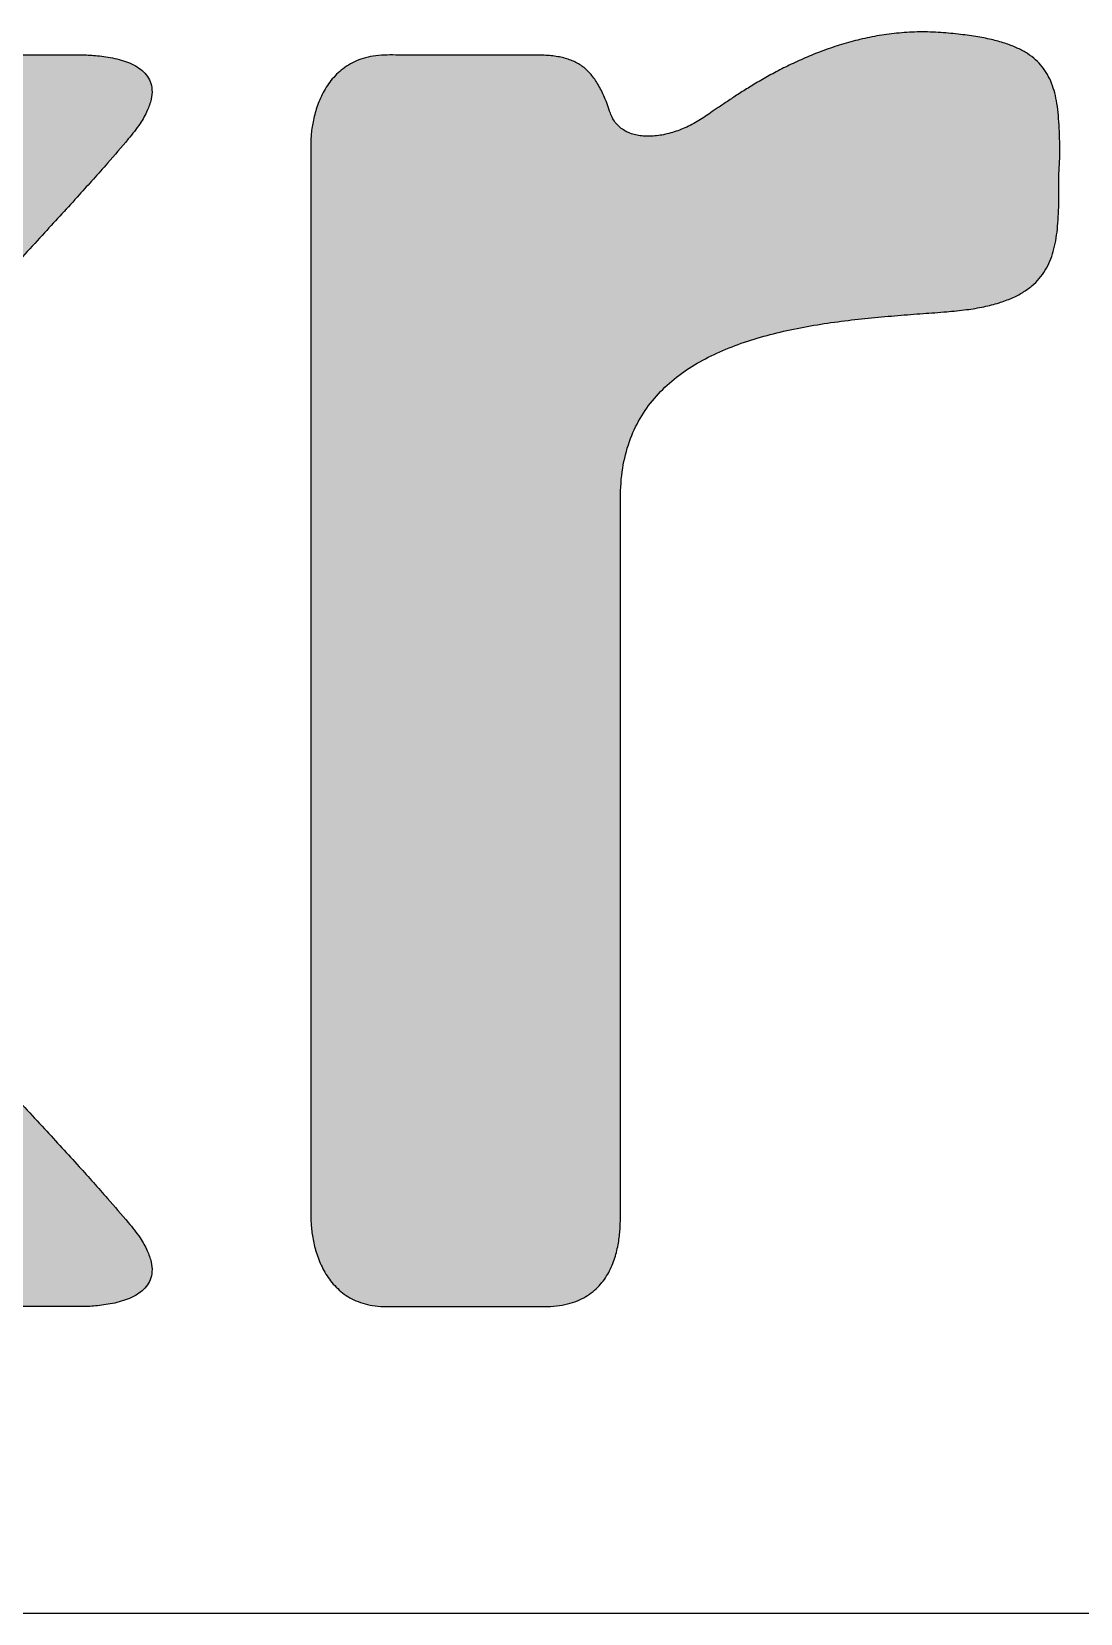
# Model space of a CAD drawing. Header units: millimetres. Extents: x -4122 to 5523, y -2094 to 2406.
# Drawn here: x 4777.7 to 4847.3, y -1508.3 to -1403.3 of the extents above; entities that cross this region are included whole.
import ezdxf

# ---------------------------------------------------------------- set-up
doc = ezdxf.new("R2010")
doc.units = ezdxf.units.MM
doc.header["$LTSCALE"] = 50
for name, color, linetype in [('CARIMBO', 7, 'Continuous'), ('CB', 7, 'Continuous'), ('logo', 10, 'Continuous')]:
    doc.layers.add(name, color=color, linetype=linetype)

# ---------------------------------------------------------------- blocks, each defined once
blk = doc.blocks.new('logo skr')
at = {"layer": 'logo'}
h = blk.add_hatch(color=7, dxfattribs=at)
edge = h.paths.add_edge_path()
edge.add_spline(control_points=[(11.13740023786636, 4.162366278048637), (11.13734439050131, 4.180926153642417), (11.13723686714548, 4.21665962301978), (11.13578725035768, 4.268228332502815), (11.13270870828387, 4.315783701125383), (11.12742664969164, 4.359480138599338), (11.11934227374081, 4.399473465950337), (11.10796228418963, 4.435941228174329), (11.09259003894226, 4.468979893179267), (11.07268928253689, 4.49867126028397), (11.04765465134301, 4.524961964929389), (11.01712367825553, 4.547951043073056), (10.98065587217093, 4.567739992573706), (10.93781251128348, 4.584569402315253), (10.88805497680733, 4.59855128295294), (10.83087050113318, 4.609997774345175), (10.76568112515497, 4.618830794215626), (10.69335936979382, 4.625742176184644), (10.61702932781395, 4.628449082172551), (10.54044331958858, 4.624368647608662), (10.4662978429044, 4.61472954369998), (10.39476746126843, 4.600187454533625), (10.32608020470184, 4.581458727036818), (10.26041062317563, 4.559334664531434), (10.19799067746658, 4.534503026584275), (10.13899125449211, 4.507737830066674), (10.08365057911806, 4.479723613573583), (10.03214209403495, 4.451235766019693), (9.984697597205695, 4.422989338482296), (9.941512682234361, 4.395706557130779), (9.90281662471807, 4.370100837931659), (9.868770880539387, 4.346958509293813), (9.83969344170464, 4.326859323874771), (9.813571608871598, 4.309456744142039), (9.78903981938629, 4.293417312425447), (9.763311014312421, 4.279511582099417), (9.737114028953329, 4.267395083535916), (9.710606443034294, 4.257306506257066), (9.684082087336947, 4.249285145493786), (9.657789861427545, 4.243434102453364), (9.631998602068734, 4.239825309829769), (9.6069515106974, 4.23860486785577), (9.582910828533613, 4.239777961355117), (9.560129583998332, 4.243542070181945), (9.538862433643772, 4.24993495877095), (9.51939270398475, 4.259145033475761), (9.501952518222652, 4.271213216667604), (9.486955367141263, 4.286349948511429), (9.474508641415014, 4.304518232104556), (9.464728054729449, 4.328378471874998), (9.455855372082397, 4.35539456290104), (9.444563256346783, 4.38321263282495), (9.433045198639775, 4.40838067823347), (9.420990565804686, 4.430984068652947), (9.408193106807857, 4.45109460067664), (9.394607988734379, 4.468900508812169), (9.37998117240545, 4.484416196022948), (9.364272335926898, 4.497844382675964), (9.347250540481582, 4.509170520867656), (9.328866475990253, 4.518606722473862), (9.308961125726228, 4.526203691759349), (9.287433867440768, 4.532152768855212), (9.26412995945384, 4.536490164298584), (9.238931496550322, 4.539466849402629), (9.211683683659885, 4.541129047289928), (9.18050628582796, 4.541547175437927), (9.146715396303762, 4.541406610466538), (9.111531422070357, 4.541444768342387), (9.077893688647237, 4.541435220690346), (9.045473725493139, 4.541437636276953), (9.013956669136178, 4.541437016414704), (8.98301178621682, 4.541437178294188), (8.95232412239534, 4.541437133399654), (8.921565592345587, 4.541437153399556), (8.890418609945527, 4.541437117659257), (8.858560345288879, 4.54143724462233), (8.825675818836999, 4.541436750027117), (8.791437021407773, 4.541438712888691), (8.75552606864403, 4.5414308309538), (8.717618708635882, 4.541462771578381), (8.67739768919273, 4.541332303451838), (8.635753689429976, 4.541853439730176), (8.594578405892207, 4.539966990579273), (8.556335951122492, 4.532500323150657), (8.52213034815577, 4.520754375557999), (8.491757493806972, 4.505146319350899), (8.46507556080337, 4.486211642184003), (8.441855379682238, 4.464532700267398), (8.421883451541817, 4.440659617027507), (8.404933587169808, 4.415109895148873), (8.39076587542877, 4.388418382903069), (8.379164568012584, 4.361088340616391), (8.36990221838164, 4.333646261001604), (8.362808177834495, 4.306578270504133), (8.357614330518572, 4.280416693549682), (8.354182910164809, 4.255656848974468), (8.352178078905808, 4.232826161877199), (8.35145247420246, 4.197716427680746), (8.352079766675388, 4.123866522162814), (8.35164147686578, 3.988318208671899), (8.351860431230307, 3.786447972962492), (8.351810054763973, 3.529494772489443), (8.351845005238829, 3.228718020375538), (8.351866018953842, 2.895371516743694), (8.351883385805877, 2.540717986005802), (8.35193347029599, 2.176004074411424), (8.351949540832038, 1.812487009426093), (8.35197461497387, 1.46141878394991), (8.351997255057995, 1.13406177431591), (8.352020497812191, 0.8416656183395617), (8.35207886475996, 0.5954892815798871), (8.351941694841571, 0.4067870751898113), (8.352274222067763, 0.2868162774909138), (8.351874836025218, 0.2241341518505919), (8.352452615425818, 0.1949821983869811), (8.354387739056847, 0.1720711487354833), (8.357683797857817, 0.1472044911810713), (8.362717245861859, 0.1209008270733989), (8.36961655969617, 0.09367238134308309), (8.37865819023341, 0.0660443423344077), (8.39002101471192, 0.03851991228265206), (8.403981504451394, 0.01164152602405011), (8.420683677620218, -0.01412142288336327), (8.44044390901081, -0.03818788759389236), (8.463429975769259, -0.06008003362279624), (8.489955164704497, -0.07914723509122723), (8.520146726379835, -0.09494803453748091), (8.55425472656816, -0.1067716223186039), (8.592419788475581, -0.1143296380519132), (8.6337155416727, -0.1161897418896842), (8.675903862553696, -0.115668368354477), (8.717319612450638, -0.1158024140498242), (8.757100838050292, -0.115768628060664), (8.795455403651658, -0.1157771925974771), (8.832594451361729, -0.1157750081763993), (8.868720450987212, -0.1157755699541099), (8.904051155723891, -0.1157754223629013), (8.938786064686838, -0.115775468844447), (8.97313777123395, -0.115775427422534), (9.007308372074931, -0.115775546610223), (9.041515732009202, -0.1157751099312918), (9.075961885191646, -0.1157767561060723), (9.110859679283749, -0.1157704887148157), (9.146410259879758, -0.1157945682057857), (9.182832532719658, -0.1157013256208757), (9.22286259568773, -0.1160898779313015), (9.264715164044674, -0.1143533559450134), (9.306149820970631, -0.1069616058075553), (9.342607684247469, -0.0952659484176479), (9.37434833874363, -0.07964083774498931), (9.401663101376926, -0.06066986633402394), (9.42483546095741, -0.03890048677800451), (9.44420975609728, -0.01489735279841398), (9.46011411287941, 0.01079291338157873), (9.472903225160053, 0.03764387429907856), (9.482933189390906, 0.06513454306593758), (9.490529593179417, 0.09277374760506518), (9.496039406076989, 0.1200497415889572), (9.499744217602938, 0.1464684631341697), (9.50200843809489, 0.1715091167820333), (9.503152600938165, 0.1946774140918137), (9.503544575730984, 0.2343243268885544), (9.503259361518758, 0.2938488595578406), (9.50337116296464, 0.376216780504933), (9.50333750780942, 0.4650880310383059), (9.503347272911242, 0.5586418775912989), (9.503344528043726, 0.6550749369951063), (9.503345277950757, 0.7525710031183053), (9.503345078281882, 0.8493269077982291), (9.50334513156713, 0.9435211337356009), (9.50334511220126, 1.033347905332164), (9.503345137044562, 1.116990949975389), (9.503345066728343, 1.19264449324487), (9.503345277347307, 1.258492262378979), (9.503344691256643, 1.312728482560146), (9.503346119037133, 1.353539506891593), (9.503343454991182, 1.379116933389469), (9.50334764586023, 1.396248171638149), (9.503311513178005, 1.419830833649087), (9.503332712774409, 1.463993581491138), (9.503282241281568, 1.533513254186232), (9.503309011833835, 1.624284916168619), (9.503268245790878, 1.732221920031691), (9.503253250634316, 1.853221921283136), (9.503217391216594, 1.983203547129392), (9.503237720751486, 2.118059191769419), (9.50319423228666, 2.253699614667823), (9.503206246246918, 2.386022429402374), (9.503200782619615, 2.510946387288925), (9.503210082427586, 2.624368723208704), (9.503221690323016, 2.722201449798547), (9.503216769830033, 2.800341318255505), (9.503333217767704, 2.854707584427899), (9.503139987496752, 2.920100041954015), (9.508242541841128, 3.001104252034793), (9.533371774786929, 3.101811610158279), (9.57360980540102, 3.189754687313325), (9.627474984284618, 3.265515467684963), (9.692955058334974, 3.329961156202728), (9.76823198135071, 3.384150301623094), (9.851647730077275, 3.429187919165543), (9.941612327288112, 3.466178002810068), (10.03664317188327, 3.496057401646794), (10.13518665133824, 3.519871333047149), (10.23575133456166, 3.538477579146559), (10.3367674093804, 3.552853182850129), (10.43670176573983, 3.563860243699935), (10.53398233217695, 3.572396587651269), (10.62705204405916, 3.579508764633033), (10.71225441359456, 3.585359761161669), (10.78794062858242, 3.592677730124365), (10.85301668113289, 3.603673593118685), (10.90952382132537, 3.617911512160163), (10.95806558213599, 3.63553526430195), (10.99926394206568, 3.656529437809752), (11.03365468384368, 3.680944122470237), (11.06176060618759, 3.708750709265416), (11.08411098932538, 3.739811955586049), (11.10128544509553, 3.77399669974352), (11.11400810161012, 3.811151863517466), (11.12295377514329, 3.851249021339981), (11.1288584448755, 3.89425266128336), (11.13229337969983, 3.940182099924641), (11.13400506877929, 3.989019004710201), (11.13426081555622, 4.022551343023451), (11.13439236385057, 4.039799348914755)], knot_values=[0, 0, 0, 0, 0.02783933543670156, 0.05359928385764946, 0.07737149195314919, 0.09929878834629026, 0.1195718483519708, 0.1384936017476133, 0.1564699064094467, 0.1740425618888115, 0.1918684192601239, 0.2106648683293761, 0.231135036661747, 0.2539148847043249, 0.2795694291616195, 0.3085639459081357, 0.3413236755834516, 0.3782060099810082, 0.4175119991546897, 0.4557674036742075, 0.4931080834839371, 0.5295703562325559, 0.5651702951118754, 0.5998322143951076, 0.6334600057685638, 0.6658943602707689, 0.6969795070063511, 0.7264764709457427, 0.7541696599879143, 0.77979221568657, 0.8030909616005268, 0.8237673851918781, 0.8415421041736588, 0.8561095408534739, 0.8708539901411743, 0.8854838038639427, 0.8999322392468679, 0.91412247510557, 0.9279913558171381, 0.9414628291575409, 0.9544860144133342, 0.9670076368554165, 0.9790241588478068, 0.9905223957526067, 1.001559031771551, 1.012227140489459, 1.022701067327388, 1.033204727649093, 1.044025093685445, 1.055496950954737, 1.071735378445509, 1.086701422327074, 1.100492396762623, 1.113241896952807, 1.125093650870609, 1.136211030561537, 1.14678563803154, 1.157019023465714, 1.16714230257683, 1.17738311696088, 1.187951801760522, 1.19904469784787, 1.210839206643105, 1.223473292492119, 1.23708305892845, 1.251766822145888, 1.270235326082896, 1.287770759153762, 1.304542412697069, 1.320692018996282, 1.336400680413605, 1.351818003248251, 1.367109341830928, 1.382432176476597, 1.397955798523841, 1.413829814271873, 1.4302195780514, 1.447282570177384, 1.465188081988408, 1.484085719783684, 1.504144774901794, 1.525514853641952, 1.546570722626613, 1.565838910969739, 1.583745567142701, 1.600649340951384, 1.616882017348072, 1.632665530526023, 1.64816918560238, 1.663463843014467, 1.678573848428911, 1.693433215629488, 1.707951208019767, 1.721980201252544, 1.735377884746188, 1.747934953307757, 1.759459641270425, 1.769731602647221, 1.80059380737163, 1.870239476774246, 1.973050500471675, 2.103400894707559, 2.255668611446581, 2.424215855954901, 2.60342058075357, 2.787648928261949, 2.971286723917364, 3.148696173129421, 3.314251291660967, 3.462322158640138, 3.587290662639162, 3.68351507281285, 3.745377277662539, 3.767243420812542, 3.777542490437594, 3.789099584931145, 3.801710553711261, 3.81515426655284, 3.829247242541748, 3.843816284737925, 3.85872211579049, 3.873864326117026, 3.88918491543144, 3.904693776916074, 3.920467229822893, 3.93666417974201, 3.953536166238207, 3.971398872084537, 3.990635275466626, 4.011675426449352, 4.033265977630454, 4.053939205976911, 4.073793536685573, 4.092939205976911, 4.111470702039903, 4.129502198102895, 4.147128182354864, 4.16446676503203, 4.18160456030762, 4.198655741409982, 4.21572267054384, 4.232915583929667, 4.250325032748565, 4.268069127236753, 4.286242355583211, 4.304954954008407, 4.32812875657834, 4.348956248639768, 4.367885572469176, 4.38537810428928, 4.401824733563488, 4.417586794735338, 4.432906853903253, 4.447962194909906, 4.462805101502745, 4.47744159267904, 4.491800586354135, 4.50576118574301, 4.519153352490787, 4.531796278326492, 4.543463795618613, 4.553937420559083, 4.591264192212626, 4.632752381189004, 4.677488601661445, 4.724571278826799, 4.773083089850421, 4.822138207960657, 4.870815373314988, 4.918216948118138, 4.963429546543335, 5.005555530795303, 5.043681515047272, 5.076909861503965, 5.10432718433861, 5.125035845755932, 5.138126396937035, 5.142693326070893, 5.150732700005664, 5.173500416881492, 5.208937426723793, 5.255012229873399, 5.309657900441145, 5.370842940951211, 5.436512233351936, 5.504630343588157, 5.573126407598592, 5.639972864291505, 5.70311459657497, 5.760512234505269, 5.810106722850513, 5.849862631481364, 5.877724843159651, 5.891650067280782, 5.947970966826044, 5.998947554733877, 6.046447158584065, 6.092200083126221, 6.137597301645805, 6.183640263843178, 6.230869413218167, 6.279475434039569, 6.329332142970092, 6.380152715059169, 6.431454098253619, 6.482681508709303, 6.533170461810638, 6.582243736404581, 6.62915753539069, 6.673178388559059, 6.710354470105156, 6.743164166719914, 6.772080169594973, 6.797650715379246, 6.820466067668452, 6.841231413280774, 6.86066025196093, 6.879498973276212, 6.898373846786297, 6.917837239107454, 6.938261128386201, 6.959904178814532, 6.982892947647747, 7.007319479642914, 7.033191523816603, 7.033191523816603, 7.033191523816603, 7.033191523816603], degree=3, periodic=0)
edge.add_line((11.13439236385057, 4.039799348914755), (11.13447110400807, 4.094445018206102))
edge.add_line((11.13447110400807, 4.094445018206102), (11.13740023786636, 4.162366278048637))
h = blk.add_hatch(color=7, dxfattribs=at)
edge = h.paths.add_edge_path()
edge.add_spline(control_points=[(5.811699450464857, 2.173153679623454), (5.811628183924995, 2.173224160947143), (5.811344236780315, 2.173504979557492), (5.810767337150537, 2.174156510861735), (5.809829733048673, 2.175203878303876), (5.808609510319684, 2.176623802551944), (5.807166176144619, 2.17840228591939), (5.805548626123709, 2.180492081508646), (5.803819160062631, 2.182883876620792), (5.802022972398163, 2.185529859611222), (5.8002448812681, 2.188426375191), (5.798496364710218, 2.191511570743955), (5.796879066195288, 2.194795655955716), (5.795408263109721, 2.19821987745064), (5.794193358027314, 2.201786475596464), (5.793210755270366, 2.205437659760605), (5.792608488868382, 2.209182483762845), (5.792362082239379, 2.212937763807815), (5.792579968178188, 2.216641394721648), (5.793115233039998, 2.220229885580125), (5.793998255583801, 2.223684015760568), (5.795075264343041, 2.227014485585585), (5.796418709670661, 2.230172104584483), (5.797878408220186, 2.233180963968778), (5.799491742096734, 2.235993450613989), (5.801122673823102, 2.238646197006631), (5.802830879813882, 2.241061504698109), (5.804466029881269, 2.243296540491713), (5.806060955289922, 2.245285591127129), (5.807504140419496, 2.247061616426492), (5.808820587451237, 2.248553265996577), (5.809884622310847, 2.249812135921729), (5.810741416815063, 2.250755094556382), (5.81663349927635, 2.259160255229006), (5.844918500104313, 2.283431133470685), (5.89726282815991, 2.342050713369872), (5.984790706837202, 2.430290115176831), (6.097038844988674, 2.5477001930347), (6.231541496647424, 2.687122910968299), (6.382340971013946, 2.844336255104622), (6.544800948860029, 3.01400220188583), (6.713792488608988, 3.191205536814095), (6.884443424420169, 3.370798544593299), (7.05167435621297, 3.547829771933777), (7.210573205338733, 3.717194968204637), (7.356158204714347, 3.873853548341856), (7.483429150454867, 4.012760260422169), (7.587624259628228, 4.128759718007871), (7.663515145491147, 4.21688621916428), (7.715243140677558, 4.280805097676136), (7.743508658068549, 4.330865065908654), (7.758996795787652, 4.373583264004708), (7.762961900727532, 4.410892586019429), (7.756449568133121, 4.442816930195136), (7.741030229852868, 4.468961264458528), (7.719100711366764, 4.48969295641183), (7.692446876822942, 4.505853003496611), (7.662552243458322, 4.518307416050334), (7.630741228425677, 4.527511197440731), (7.598456364384219, 4.534043668813581), (7.56714111162637, 4.538305299185993), (7.538269952673318, 4.540814262661058), (7.513324075352557, 4.541949818747582), (7.49379748768979, 4.542204282410978), (7.481187157967042, 4.54211652512106), (7.473362727218273, 4.541759255369811), (7.464475464059888, 4.541865825978846), (7.448584497918546, 4.541784691310568), (7.423258277562581, 4.541828104204342), (7.389647040704858, 4.541810323586958), (7.348906771526799, 4.541816695199657), (7.302187648259405, 4.541814594336813), (7.250652203713571, 4.541815246716851), (7.195444858091832, 4.541815058432803), (7.137720447480206, 4.541815088652584), (7.078631209609057, 4.541815172228439), (7.01933986833069, 4.541814805575882), (6.960996045854472, 4.541816151730188), (6.90474929312677, 4.541811404990995), (6.851752032071545, 4.541827567225937), (6.803155858075797, 4.54177474452473), (6.759456660823616, 4.541941190448654), (6.720141253983911, 4.541412477338042), (6.684281365606921, 4.539316581157664), (6.651137796158309, 4.535878472211152), (6.62047535770057, 4.531146399899455), (6.592086054411993, 4.52507993599454), (6.565720613180474, 4.51781654024677), (6.541178025373483, 4.5093045466013), (6.518197612856056, 4.499693115831462), (6.496610508601634, 4.488894775326571), (6.476137375680082, 4.477077598848609), (6.456603234006252, 4.464185939448271), (6.437712732623368, 4.450368072207596), (6.419304550152901, 4.435566261476083), (6.401086076466981, 4.4199049133789), (6.382889709050232, 4.403360306263323), (6.360018262109406, 4.382154925420707), (6.325944873628941, 4.347716308068243), (6.273804306377087, 4.294274162706643), (6.202771920943405, 4.220604259965512), (6.116081658519306, 4.130381891921388), (6.0172124853691, 4.027026883729945), (5.909418743757669, 3.914176647851662), (5.796119416820147, 3.795317520083699), (5.680611782344158, 3.674034967994714), (5.566332523482515, 3.553866306226155), (5.456476790078568, 3.43824814153561), (5.354726545428775, 3.331320291458781), (5.26352894914794, 3.234584737363548), (5.188809395909857, 3.157821169553813), (5.127140833807289, 3.087807491986325), (5.09679057308449, 3.065297782643768), (5.069460622074303, 3.024812760176928), (5.071925460615148, 3.04929056708346), (5.070454866282489, 3.071238732761913), (5.07124316688305, 3.114124477172936), (5.070919547551284, 3.167678520920504), (5.071035741477999, 3.233974879184927), (5.070997319966864, 3.309702764519841), (5.071009313874356, 3.393567466318757), (5.071005739265047, 3.483576854447335), (5.071006727516533, 3.57796789708226), (5.071006616054319, 3.674901554638325), (5.071006025777706, 3.772576296793545), (5.071008453482591, 3.869166779017405), (5.070999752395664, 3.962859765985684), (5.071029746575732, 4.051830683774369), (5.070930152743358, 4.134272318407966), (5.071184072808592, 4.193814583078279), (5.070835784447809, 4.233438596408348), (5.069682528884186, 4.256527534979739), (5.06743608905208, 4.28146800702126), (5.063711158073602, 4.307744142604861), (5.058229999333889, 4.33486920752847), (5.050614682828609, 4.362325720222032), (5.040589415065369, 4.38964142455734), (5.0277835809311, 4.416287598175415), (5.011893030287638, 4.441791033302593), (4.992513027949371, 4.465586893514285), (4.969331646140063, 4.487176414454609), (4.942022551087575, 4.505990984223843), (4.91027456360348, 4.521477565969747), (4.873824490781089, 4.533070798316942), (4.832384579143763, 4.540399466594238), (4.790537024111245, 4.542127889627295), (4.750504403673631, 4.541741349637334), (4.714090061563866, 4.541834110961815), (4.678536841693358, 4.541810153974382), (4.64364430069395, 4.54181639159691), (4.609198146499693, 4.541814754363145), (4.574996036170432, 4.541815188882765), (4.540817561251743, 4.541815070207065), (4.506468479365594, 4.541815111657172), (4.471733570510878, 4.541815064583773), (4.436410739358053, 4.541815214680639), (4.400279492063419, 4.541814643189127), (4.363143062518247, 4.541816865974795), (4.324783273172443, 4.541808154535772), (4.285001946981765, 4.541842536542333), (4.243576097800087, 4.541706138994925), (4.201388832584598, 4.542236639867099), (4.160103255208924, 4.540345246512459), (4.121942650243682, 4.532888282010219), (4.087854484664831, 4.5211335405873), (4.057633094283347, 4.505533015589492), (4.031158788693801, 4.486560694431034), (4.008123123483756, 4.464900498409293), (3.988398669309845, 4.440992265008163), (3.971642489907254, 4.41545790765133), (3.957736810406004, 4.388745385943423), (3.946349958648852, 4.361418785019509), (3.937329560112403, 4.333962001647194), (3.930378082358175, 4.306902132088851), (3.92537627722686, 4.280728227192185), (3.922061952652939, 4.255967499191797), (3.920118197415832, 4.233133081812355), (3.919865686701087, 4.218600418905339), (3.919746694559308, 4.211752104820278)], knot_values=[0, 0, 0, 0, 0.0001503297881262355, 0.0005989587021923981, 0.001304518405993882, 0.002259354425121707, 0.003406720379339312, 0.004739925185387683, 0.006222803264615884, 0.007833429288320204, 0.009535715191320904, 0.01131961425365358, 0.0131507462003162, 0.01502419943422773, 0.01690545076730743, 0.01879811995773473, 0.02068872426556023, 0.02258586374337312, 0.02443101043378348, 0.02624282984127912, 0.028019834009954, 0.0297727975423081, 0.03148812255077704, 0.03316259175255265, 0.0347862913161423, 0.03634958092071017, 0.03783162255065697, 0.0392222058338314, 0.04050296841163625, 0.04165532194065324, 0.04265457766218983, 0.04348643304864019, 0.04412868442074735, 0.04456257769855476, 0.05886791237779931, 0.0994264066728654, 0.1626857829146315, 0.2451081578433838, 0.3431440813591271, 0.4532502803410647, 0.5718832913775498, 0.6954973603437322, 0.8205490593060207, 0.94349378921468, 1.060789334447608, 1.168903576492209, 1.264278739044329, 1.343398485504164, 1.402732841729134, 1.438828108465045, 1.466468839235413, 1.488575311984187, 1.506556414415353, 1.52203709483654, 1.536592436578181, 1.551357100593682, 1.566856878591648, 1.583103799159093, 1.599802944203762, 1.616453717879376, 1.632470687710984, 1.647183910334116, 1.659909855147737, 1.669918677748476, 1.676474421257457, 1.678822198722234, 1.681664718407274, 1.689802513682864, 1.7026607813994, 1.719652907383652, 1.740219836517511, 1.763771017619873, 1.789731647541133, 1.81752298612381, 1.84658204124192, 1.876318261714361, 1.906156844391527, 1.935519049115936, 1.963834009745857, 1.990526923131684, 2.015015112108062, 2.036727710533259, 2.056077484235488, 2.073982615153396, 2.090589372650535, 2.106042376811237, 2.120497684414739, 2.134110853429951, 2.147037303994056, 2.159436802007891, 2.171448189127905, 2.183218424472913, 2.194873930798323, 2.206537822777107, 2.218312955910432, 2.230296230053908, 2.242569386565611, 2.255201676803312, 2.277074754692879, 2.315222147021151, 2.367205105223392, 2.430576203551353, 2.502904963076171, 2.581748649739428, 2.664665170344786, 2.749220288546679, 2.832963587985383, 2.913463218294353, 2.988274311946294, 3.054951285401435, 3.111060402552448, 3.154161632151288, 3.181809811998137, 3.191570616885369, 3.196141483027102, 3.209263530271196, 3.230019435783007, 3.257507624759385, 3.290810774365684, 3.329027309798755, 3.371243845231826, 3.416562742869621, 3.464054868853873, 3.51282652239718, 3.561964317672771, 3.610566679877495, 3.657712349168834, 3.702503687751511, 3.744023372790881, 3.781373766491669, 3.791819719762475, 3.803455778815941, 3.816039536271562, 3.829369891458006, 3.843244046296566, 3.857520640608316, 3.872068466452011, 3.886833185582216, 3.901788763883929, 3.917038000424767, 3.932732686648019, 3.949145422747031, 3.966599564054873, 3.985521813448194, 4.006339856734773, 4.029525014769668, 4.048229739179117, 4.066402967525574, 4.084143125005888, 4.101560447840535, 4.118741550202739, 4.135812416344471, 4.152863597446833, 4.170009266738172, 4.187336038391716, 4.204965959651558, 4.222993518706676, 4.241532888785416, 4.260670684061007, 4.280532888785416, 4.301206117131873, 4.322804542328724, 4.343832904839486, 4.36306632101677, 4.38090974457492, 4.39774886297856, 4.41389721671938, 4.429608840480476, 4.445045392494261, 4.460281367791888, 4.475337846908704, 4.490152815908557, 4.504639588348723, 4.518651578577514, 4.532032682422409, 4.544585642338445, 4.556111342997561, 4.566383081045098, 4.566383081045098, 4.566383081045098, 4.566383081045098], degree=3, periodic=0)
edge.add_line((3.919746694559308, 4.211752104820278), (3.919746694559308, 0.2143584040329074))
edge.add_line((3.919746694559308, 0.2143584040329074), (3.920321497708755, 0.1938072229305021))
edge.add_spline(control_points=[(3.920321497708755, 0.1938072229305021), (3.920859130012786, 0.1861431745639948), (3.921982694057306, 0.1701265603885531), (3.925397118972796, 0.1453748522952196), (3.930376523500399, 0.1191988687253911), (3.937324692601806, 0.09214124322380712), (3.946356461799269, 0.06468656240002701), (3.957726963022196, 0.03736265949646622), (3.971655811330947, 0.01066317640396619), (3.988386533817675, -0.0148803563751585), (4.008133322418644, -0.03877259915748255), (4.031149211934689, -0.06044673286226043), (4.057643980794637, -0.07939146841187039), (4.087845473781272, -0.09502479930023355), (4.121947380618394, -0.1067459098024983), (4.160101711934885, -0.1142185165817864), (4.201389784172534, -0.1160801287398954), (4.243575935388662, -0.1155579732800334), (4.285001987882879, -0.1156922261597515), (4.324783262824212, -0.1156583847639467), (4.3631430651551, -0.1156669592273261), (4.400279491387437, -0.1156647713919483), (4.436410739532221, -0.1156653338975389), (4.471733570467677, -0.1156651861607543), (4.50646847936946, -0.1156652324937113), (4.540817561278345, -0.1156651916964506), (4.574996036060838, -0.1156653085020025), (4.609198146913286, -0.1156648808301952), (4.643644299129846, -0.115666492261937), (4.678536847665328, -0.1156603529414042), (4.714090038591394, -0.1156839323779195), (4.750504492773189, -0.1155926329284398), (4.790536356574194, -0.1159730784767135), (4.832385709271421, -0.1142719281376685), (4.873821884959852, -0.1069313325318149), (4.910279828894545, -0.0953577607645002), (4.942011570787599, -0.07985003598275853), (4.969342391635337, -0.06106995725980369), (4.992508420246395, -0.03946616922218027), (5.011899913494517, -0.01567200796745283), (5.027771739406944, 0.009839945954979612), (5.040596393400619, 0.03647348947333739), (5.050611778474149, 0.06378321809137333), (5.058233021246679, 0.09123788557837997), (5.063708067376183, 0.1183590452257022), (5.067438284279888, 0.1446343255350371), (5.069681160966866, 0.1695673410467293), (5.070836659215502, 0.1926613719099919), (5.071183014532153, 0.2322802160936135), (5.070930600517841, 0.2918224262061244), (5.071029611025551, 0.3742535832898852), (5.070999790934138, 0.463224494691417), (5.071008442156426, 0.5569122342135415), (5.071006028794955, 0.6535053404313089), (5.071006615064789, 0.7511800833681832), (5.071006728385782, 0.848126861898379), (5.071005736773259, 0.9425179130375909), (5.071009321183283, 1.032532523653174), (5.070997291712047, 1.116394698103079), (5.071035827221749, 1.192132770067019), (5.070919281190299, 1.258432715176127), (5.07124381796234, 1.31198948691042), (5.070453172883163, 1.354881647972093), (5.071928388121023, 1.376825097692688), (5.069457234913443, 1.401303407686669), (5.096688543927257, 1.360964531865761), (5.126984875922744, 1.338540302221702), (5.188471858964931, 1.26880125397372), (5.263023524384607, 1.192329203871509), (5.35399118135183, 1.095915223979148), (5.455542429590423, 0.9893419515046276), (5.565187688605647, 0.8740578762729001), (5.679326565138126, 0.7542149132972895), (5.794710619043371, 0.6331666412330037), (5.907992650144706, 0.5144863005658635), (6.015818687472802, 0.4016850435252195), (6.114878881475079, 0.2982969089025573), (6.201830161357748, 0.2078479808217821), (6.273320450548908, 0.1338329465651213), (6.326015893083422, 0.07979980332470404), (6.360584109585488, 0.04495555982890664), (6.383615930338465, 0.02337169007932971), (6.401781314525124, 0.006764086755367771), (6.419931583576044, -0.00897529486366011), (6.438297878898766, -0.02381818418047033), (6.457101987534315, -0.03772552524111461), (6.476587654408831, -0.05065157125250153), (6.496979542942427, -0.06254156861888305), (6.518517812801292, -0.07334996639451674), (6.541415275251666, -0.08305100298798607), (6.565913430704313, -0.0915740227982269), (6.592221015234827, -0.09889558408616494), (6.62057842823333, -0.1049455567411997), (6.65119359179721, -0.1097437915391879), (6.684313749454532, -0.1131602978798014), (6.720151102972068, -0.1152775196094353), (6.759459515788649, -0.1157866770335545), (6.803155799675096, -0.1156263455814042), (6.85175205011933, -0.1156772309262237), (6.904749287783261, -0.1156616614702557), (6.960996047381286, -0.1156662341006154), (7.019339867907547, -0.1156649373766072), (7.078631209723426, -0.1156652903604822), (7.137720447448146, -0.1156652106686806), (7.195444858108658, -0.1156651786145062), (7.250652203680147, -0.1156653702356607), (7.302187648364679, -0.1156647073892145), (7.348906771193242, -0.1156668417104925), (7.389647041700982, -0.1156603686771973), (7.423258274848422, -0.1156784323080728), (7.448584504262953, -0.1156343284145578), (7.464475453474734, -0.1157167544968729), (7.473362738870037, -0.1156084876120644), (7.481186906072935, -0.1159714352298806), (7.493798267128795, -0.1159840341010749), (7.513326081945934, -0.1157192727557117), (7.538270012231578, -0.1144445942571224), (7.567144934746921, -0.1118882139640505), (7.598457620759746, -0.1075068291683579), (7.630746787606313, -0.1008935388555301), (7.662544209383213, -0.09157671257537459), (7.692454928295774, -0.07910340051211051), (7.719088386603744, -0.06288501129978386), (7.741024747827396, -0.04216366088991208), (7.756438041880301, -0.01605410494926218), (7.762962553424131, 0.01579081539352956), (7.759000897303849, 0.05297389967114441), (7.74350293551197, 0.09550922286359764), (7.71519469484474, 0.1453834892734562), (7.663403569804814, 0.2091355611319727), (7.587494817941433, 0.2971914805066831), (7.483249889917943, 0.4130742103190528), (7.356006468607575, 0.5518974892776782), (7.210411679499202, 0.7084194645346429), (7.051564521786986, 0.8776800058984691), (6.884360362372945, 1.054584122946039), (6.713790916097196, 1.234086491171865), (6.544835734378239, 1.411157379687381), (6.382473415057802, 1.580744307465579), (6.231670089745194, 1.737808643835308), (6.09742432998155, 1.877314449229686), (5.984704941107111, 1.994215260414705), (5.898488515634426, 2.083461667925519), (5.843772667559051, 2.140045298741711), (5.818335157369347, 2.1663038051326), (5.811699450464857, 2.173153679623454)], knot_values=[0, 0, 0, 0, 0.01152177646904651, 0.02407863827244139, 0.03745200904028056, 0.05147162553287021, 0.06595092141699421, 0.0807695230440677, 0.09581553973504686, 0.1110580937097225, 0.1264885857206783, 0.1422029049512288, 0.1583466814686068, 0.1751894224823447, 0.1930302624314937, 0.2122636786087773, 0.2332915561013644, 0.2548899812982146, 0.2755632096446714, 0.2954254143690811, 0.314563209644672, 0.3331025797234126, 0.3511301387785304, 0.3687600600383734, 0.3860868316919168, 0.4032325009832558, 0.4202836820856177, 0.4373545482273498, 0.4545356505895546, 0.4719529734241998, 0.4896931309045147, 0.5078663592509711, 0.5265710836604196, 0.5497558071451367, 0.5705738504317153, 0.5894948911407134, 0.6069507671546868, 0.6233567971837841, 0.639054164998635, 0.6543034015394729, 0.6692656527984888, 0.6840197372792698, 0.6985675631229644, 0.7128403651402895, 0.7267183776492354, 0.7400409377253325, 0.7526286158432094, 0.7642568103690079, 0.7747145734534167, 0.8120531561305819, 0.8535728411699521, 0.8983602427447552, 0.945509849043968, 0.9941043372329443, 1.043250006524283, 1.09202166006759, 1.139525597075464, 1.184832683689637, 1.227057093138455, 1.265273628571526, 1.298584652193574, 1.326068904162078, 1.346828746681763, 1.359950793925857, 1.364529534083338, 1.374256943643184, 1.401807209114396, 1.444765709563848, 1.500692850910338, 1.567179582026184, 1.641783459576061, 1.72208702301396, 1.805653544924514, 1.890082281133953, 1.972919694638203, 2.051756930070576, 2.124151525928658, 2.187697479585649, 2.239955574684083, 2.278503755470269, 2.30091411313025, 2.313567051907219, 2.325846509410307, 2.33783202493135, 2.349597392067472, 2.361259192185599, 2.372901411092772, 2.384654816483767, 2.396645083684001, 2.409024174663705, 2.421929771147744, 2.435525461023053, 2.449958500208382, 2.465398999886762, 2.48198618035148, 2.49988368347737, 2.519229448337339, 2.540942046762536, 2.565430235738914, 2.592123149124741, 2.620438109754662, 2.649800314479072, 2.679638897156237, 2.709375117628678, 2.738434172746788, 2.766225511329465, 2.792186141250725, 2.815737322353088, 2.836304251486946, 2.853296377471198, 2.866154645187733, 2.874292440463324, 2.877134960148363, 2.879482737613142, 2.886038197394736, 2.896047373078437, 2.908775763983177, 2.923492462667408, 2.93951652000445, 2.956176853033337, 2.972889436619393, 2.989144066296071, 3.004656343458419, 3.019421007473919, 3.033966133740865, 3.049408318298826, 3.067326666663964, 3.089339978924317, 3.11688096400132, 3.152959541978114, 3.212278920928651, 3.291368080161698, 3.386708392173722, 3.494768234704883, 3.612012804197794, 3.734895521484744, 3.859893986848254, 3.983440735883177, 4.102012272962777, 4.212062578576344, 4.310051131293041, 4.392423201470474, 4.455651911351662, 4.496185307803384, 4.510490730246997, 4.510490730246997, 4.510490730246997, 4.510490730246997], degree=3, periodic=0)
at = {"layer": 'logo', "color": 7}
for p, q in [((11.13447110400807, 4.094445018206102), (11.13740023786636, 4.162366278048637)), ((11.13439236385057, 4.039799348914755), (11.13447110400807, 4.094445018206102))]:
    blk.add_line(p, q, dxfattribs=at)
for points in [[(11.13740023786636, 4.162366278048637), (11.13699078904733, 4.218043443402962), (11.13542385991354, 4.269539506395063), (11.1321718914096, 4.316972577261254), (11.12669945046468, 4.360484388284874), (11.11846322999236, 4.400185175686431), (11.10696716700022, 4.436240293796686), (11.09165220637033, 4.468767852851784), (11.07200653707901, 4.497909585135233), (11.04747110400808, 4.523775726867541), (11.01754197014975, 4.546523758363605), (10.9816837024332, 4.566279663875378), (10.93937661581913, 4.583185175686424), (10.89006165518913, 4.597350530017138), (10.83324275755126, 4.608941081198225), (10.76836086778758, 4.61805919143444), (10.69491204889005, 4.62487808907224), (10.6163372457404, 4.627295411906914), (10.53992779692135, 4.623358404032899), (10.4658648047955, 4.613767852851765), (10.39439236385056, 4.599287537891144), (10.32568370243325, 4.580618246552547), (10.25997504101588, 4.558523758363606), (10.19746322999231, 4.533712734741528), (10.1383766158192, 4.506941081198249), (10.08288842684283, 4.478901711119477), (10.03125063156722, 4.450374152064398), (9.983644332354515, 4.422067065450221), (9.940305749677464, 4.394720608757268), (9.901415985897756, 4.369051317418723), (9.867203387472728, 4.34582297096199), (9.837872678811209, 4.325736356788809), (9.813644332354443, 4.309555254426584), (9.788762442590723, 4.29372848277302), (9.763069529204813, 4.27972848277301), (9.73682543471682, 4.26763399458406), (9.710297875661581, 4.257547380410813), (9.683738820543567, 4.249547380410831), (9.657431733929343, 4.243728482773065), (9.631628584322925, 4.240177301670656), (9.60661283629156, 4.239004073324224), (9.582612836291446, 4.240263915843911), (9.559935670937193, 4.244082813481725), (9.538825434716728, 4.250531632379364), (9.519565592197068, 4.259712734741527), (9.502384489834867, 4.271696986710026), (9.487581340228644, 4.286602498521063), (9.475415985897826, 4.304500136316335), (9.466156143378157, 4.3254922623006), (9.455227009519831, 4.356074939465941), (9.444061655189216, 4.383846593009253), (9.43249472605521, 4.408885963087982), (9.420415985897762, 4.431342656001391), (9.407644332354494, 4.451311159938371), (9.3940852772364, 4.468933207182488), (9.379557718181331, 4.484303285922635), (9.363967167000283, 4.497563128442323), (9.34712464731524, 4.508799348914749), (9.32891204889006, 4.518169427654925), (9.309187639441234, 4.5257678528518), (9.287817560700887, 4.531728482773019), (9.264644332354464, 4.536137931591952), (9.239557718181231, 4.53916155363919), (9.21239236385054, 4.540878089072237), (9.183030159126247, 4.541437144190354), (9.146093151252217, 4.541437144190354), (9.111022285110494, 4.541437144190354), (9.077478978023919, 4.541437144190354), (9.045179765425473, 4.541437144190354), (9.01376244259086, 4.541437144190354), (8.982927796921558, 4.541437144190354), (8.952345119756046, 4.541437144190354), (8.921699450464757, 4.541437144190354), (8.890652206370305, 4.541437144190354), (8.85890417487417, 4.541437144190354), (8.826124647315055, 4.541437144190354), (8.791998663063168, 4.541437144190354), (8.756187639441123, 4.541437144190354), (8.718392363850626, 4.541437144190354), (8.67827425361429, 4.541437144190354), (8.635534096134052, 4.541437144190354), (8.593502600071133, 4.538838718993532), (8.55568370243327, 4.531437144190363), (8.521841182748176, 4.519720608757268), (8.491786064638063, 4.50424029379667), (8.46529787566169, 4.485468640253373), (8.442195513456909, 4.463956829229744), (8.422258505582931, 4.440208797733646), (8.405297875661518, 4.414752104820309), (8.39108527723647, 4.388082813481674), (8.379431733929323, 4.360744230804528), (8.370124647315151, 4.333240293796678), (8.36298291503158, 4.306106435528932), (8.357770316606548, 4.279822970962016), (8.35430574967745, 4.25494895521399), (8.35237661581914, 4.231980451276968), (8.351786064637963, 4.21144501820612), (8.351786064637963, 4.149720608757264), (8.351793938653827, 4.010429270174598), (8.351801812669464, 3.804807222930492), (8.35182543471683, 3.544106435528931), (8.35184118274833, 3.239571002458092), (8.351864804795468, 2.902476514269097), (8.351888426842606, 2.544067065450179), (8.351927796921473, 2.175610372536823), (8.35195141896861, 1.80833478198565), (8.351975041015976, 1.453515884347837), (8.351998663063114, 1.122405648127369), (8.352030159126116, 0.8262639158439242), (8.35203803314198, 0.5763269079698716), (8.352061655189118, 0.3838780890722546), (8.352069529204982, 0.2601536796234427), (8.352085277236483, 0.2164213961588644), (8.35264433235443, 0.1958308449777633), (8.3545026000711, 0.1727914748990429), (8.357841182748189, 0.1477914748990088), (8.362888426842801, 0.1213820260801413), (8.369841182748132, 0.09406706545019006), (8.378927796921516, 0.06638202608013444), (8.390352993771785, 0.03884659300928206), (8.404345119756044, 0.01198832529274796), (8.421077403220579, -0.01368096604585389), (8.44079393865377, -0.03762584793560109), (8.463683702433173, -0.05933450935293649), (8.48998291503176, -0.07824789517974295), (8.519880552826862, -0.09389356447104547), (8.553597088259949, -0.10570458809309), (8.591337245740306, -0.1131770290380132), (8.63333724574045, -0.1157754542348357), (8.67651834810249, -0.1157754542348357), (8.717864804795454, -0.1157754542348357), (8.757573466212762, -0.1157754542348357), (8.795864804795428, -0.1157754542348357), (8.832927796921467, -0.1157754542348357), (8.86899078904753, -0.1157754542348357), (8.904242757551401, -0.1157754542348357), (8.938919922905598, -0.1157754542348357), (8.973195513456858, -0.1157754542348357), (9.007297875661607, -0.1157754542348357), (9.041431733929358, -0.1157754542348357), (9.075817560700898, -0.1157754542348357), (9.110636458338831, -0.1157754542348357), (9.146124647315219, -0.1157754542348357), (9.182471104008073, -0.1157754542348357), (9.219896300858409, -0.1157754542348357), (9.266171891409613, -0.1131927770694574), (9.307164017393916, -0.1057912022663459), (9.343164017393974, -0.09407466683325083), (9.374518348102583, -0.07855498179389997), (9.401518348102627, -0.059767580219102), (9.424510474086901, -0.03820065108521931), (9.443793938653698, -0.01438962746317429), (9.459699450464768, 0.01117730167067066), (9.472526222118404, 0.03794895521400576), (9.482612836291537, 0.06542927017460443), (9.490274253614416, 0.09310643552896636), (9.495833308732472, 0.1204686402533639), (9.499589214244224, 0.1469883252927389), (9.501888426842697, 0.1721694276549215), (9.503030159126183, 0.1954765142691031), (9.503345119756204, 0.2164213961588644), (9.503345119756204, 0.2910749394659433), (9.503345119756204, 0.3740513174187186), (9.503345119756204, 0.4635237583635785), (9.503345119756204, 0.5576891126942769), (9.503345119756204, 0.6547127347415653), (9.503345119756204, 0.7528229709620291), (9.503345119756204, 0.8501773016706693), (9.503345119756204, 0.9449804512769902), (9.503345119756204, 1.03540564812738), (9.503345119756204, 1.119657616631287), (9.503345119756204, 1.195909585135269), (9.503345119756204, 1.262366278048603), (9.503345119756204, 1.317200923717905), (9.503345119756204, 1.358618246552567), (9.503345119756204, 1.384799348914783), (9.503345119756204, 1.393933207182499), (9.503329371724703, 1.410011947339967), (9.50332149770884, 1.455547380410849), (9.503297875661701, 1.526421396158867), (9.503297875661701, 1.618571002458054), (9.503274253614336, 1.727862341040748), (9.503250631567198, 1.850232419780923), (9.503227009519833, 1.981571002458054), (9.503227009519833, 2.117807222930537), (9.503203387472695, 2.254799348914787), (9.503203387472695, 2.388492262300588), (9.503203387472695, 2.514775726867526), (9.503211261488332, 2.629571002458079), (9.503219135504196, 2.728759978836024), (9.503250631567198, 2.808271789859646), (9.503290001645837, 2.863996199308474), (9.503345119756204, 2.891846593009234), (9.512022285110334, 3.004153679623414), (9.537014411094788, 3.10299619930845), (9.576746694559233, 3.189287537891175), (9.629652206370338, 3.263948955214005), (9.69412464731522, 3.327878089072271), (9.768612836291595, 3.382019821355698), (9.85152622211831, 3.427271789859674), (9.941297875661576, 3.464571002458058), (10.03632149770897, 3.494791474899046), (10.13506165518925, 3.518901711119497), (10.23591204888999, 3.537783600883301), (10.3373214977089, 3.552382026080124), (10.43767582841747, 3.563586750489549), (10.53543173392927, 3.57233478198566), (10.62898291503166, 3.579531632379314), (10.71677819062234, 3.586114309544712), (10.79072307251204, 3.593885963087985), (10.85539236385057, 3.60501194733996), (10.91139236385061, 3.61945289222183), (10.95936086778761, 3.637185175686398), (10.99988842684274, 3.65815367962341), (11.03363645833883, 3.682358404032868), (11.06120338747269, 3.709744230804517), (11.08324275755126, 3.740303285922664), (11.10032937172468, 3.773964703245497), (11.11312464731509, 3.810728482773015), (11.12223488353561, 3.850547380410831), (11.12830574967734, 3.893405648127384), (11.13192779692145, 3.939240293796672), (11.13375456857489, 3.988059191434445), (11.13439236385057, 4.039799348914755)], [(3.919746694559308, 4.211752104820278), (3.920321497708755, 4.232287537891125), (3.922179765425426, 4.255263915843898), (3.925526222118378, 4.280145805607674), (3.930565592197127, 4.30642927017459), (3.937541970149823, 4.333571002458086), (3.94662858432298, 4.361082813481687), (3.958053781173476, 4.38842139615889), (3.97202228511037, 4.415098561513219), (3.988770316606406, 4.440555254426556), (4.008478978023732, 4.464319033954155), (4.031384489834863, 4.485830844977784), (4.057660080386086, 4.504610372536831), (4.087565592197052, 4.52009856151318), (4.121274253614274, 4.531815096946275), (4.159022285110495, 4.539216671749443), (4.200998663063274, 4.541815096946266), (4.244195513456816, 4.541815096946266), (4.285541970149779, 4.541815096946266), (4.325266379598588, 4.541815096946266), (4.363541970149754, 4.541815096946266), (4.400620710307294, 4.541815096946266), (4.436675828417492, 4.541815096946266), (4.471935670937228, 4.541815096946266), (4.506589214244286, 4.541815096946266), (4.540880552827048, 4.541815096946266), (4.574982915031796, 4.541815096946266), (4.609124647315184, 4.541815096946266), (4.643486852039587, 4.541815096946266), (4.678321497708794, 4.541815096946266), (4.713801812669544, 4.541815096946266), (4.750148269362398, 4.541815096946266), (4.787557718181233, 4.541815096946266), (4.833856930779802, 4.539248167812389), (4.874841182748241, 4.531909585135224), (4.910856930779801, 4.520287537891136), (4.942195513456909, 4.504909585135238), (4.969211261488454, 4.486263915843892), (4.992195513456863, 4.464885963088022), (5.011486852039525, 4.441263915843876), (5.027368741803457, 4.41591745915099), (5.040211261488366, 4.389326907969917), (5.050297875661499, 4.362035569387217), (5.057967167000243, 4.33453163237931), (5.063510474086797, 4.307342656001367), (5.067274253614414, 4.280948955214001), (5.069565592197023, 4.255885963088019), (5.070707324480509, 4.232641868599785), (5.071006537079029, 4.211752104820278), (5.071006537079029, 4.137051317418695), (5.071006537079029, 4.054011947339973), (5.071006537079029, 3.964429270174605), (5.071006537079029, 3.870137931591955), (5.071006537079029, 3.772933207182462), (5.071006537079029, 3.674657616631293), (5.071006537079029, 3.577114309544697), (5.071006537079029, 3.482130057576171), (5.071006537079029, 3.391492262300574), (5.071006537079029, 3.307059191434462), (5.071006537079029, 3.230626120568331), (5.071006537079029, 3.164019821355737), (5.071006537079029, 3.109043443402982), (5.071006537079029, 3.067531632379314), (5.071006537079029, 3.041287537891151), (5.071006537079029, 3.032145805607684), (5.084447481960751, 3.046303285922647), (5.122494726055265, 3.086429270174619), (5.181817560700892, 3.148972577261247), (5.259053781173407, 3.230382026080122), (5.350872678811129, 3.327090687497446), (5.453912048890061, 3.435578876473812), (5.564833308732432, 3.552271789859674), (5.68025850558297, 3.673633994584065), (5.796880552826906, 3.79609856151319), (5.911313623693104, 3.916122183560447), (6.020227009519886, 4.030153679623425), (6.12025063156716, 4.13465761663133), (6.208061655189113, 4.226051317418694), (6.280290001645881, 4.300830844977781), (6.333604962275786, 4.355405648127373), (6.3646285843231, 4.386248167812425), (6.383093151252069, 4.403492262300574), (6.401305749677249, 4.419948955213954), (6.419494726055291, 4.435555254426561), (6.437880552826982, 4.450271789859642), (6.45671519849634, 4.464035569387192), (6.476195513456787, 4.47683871899352), (6.496581340228431, 4.488610372536812), (6.518077403220559, 4.499334781985624), (6.540943544953052, 4.508933207182508), (6.56536874180324, 4.517405648127351), (6.591604962275824, 4.524681238678568), (6.619872678811134, 4.530744230804544), (6.650408111882143, 4.535515884347831), (6.683439607945047, 4.538988325292735), (6.719187639441088, 4.541098561513195), (6.757880552826919, 4.541815096946266), (6.80130574967734, 4.541815096946266), (6.85028212763018, 4.541815096946266), (6.903667954401726, 4.541815096946266), (6.960297875661581, 4.541815096946266), (7.019022285110395, 4.541815096946266), (7.078699450464683, 4.541815096946266), (7.138171891409684, 4.541815096946266), (7.196290001645821, 4.541815096946266), (7.251872678811196, 4.541815096946266), (7.303793938653826, 4.541815096946266), (7.350896300858494, 4.541815096946266), (7.39203015912608, 4.541815096946266), (7.426014411094684, 4.541815096946266), (7.451730946527732, 4.541815096946266), (7.468006537078963, 4.541815096946266), (7.473691576449028, 4.541815096946266), (7.478384489834752, 4.54197257726122), (7.491494726055407, 4.542153679623425), (7.51151047408689, 4.54187808907227), (7.536935670937282, 4.540712734741533), (7.566250631567073, 4.538153679623406), (7.597982915031707, 4.533767852851781), (7.630604962275811, 4.527074939465933), (7.662636458338739, 4.517618246552559), (7.692541970149705, 4.504909585135238), (7.718856930779793, 4.488523758363613), (7.740053781173401, 4.467964703245457), (7.754660080385975, 4.442783600883274), (7.761140395346729, 4.41250801033209), (7.758022285110428, 4.376681238678543), (7.743786064638016, 4.334822970962023), (7.716935670937119, 4.286500136316363), (7.673085277236396, 4.229153679623437), (7.595951418968752, 4.1389725772612), (7.490502600071068, 4.020988325292706), (7.361738820543451, 3.880256041828147), (7.214620710307372, 3.721791474899021), (7.054156143378123, 3.550665490647077), (6.885321497708901, 3.371901711119506), (6.713077403220723, 3.190563128442307), (6.542447481960835, 3.011657616631283), (6.378384489834843, 2.840256041828184), (6.22588842684263, 2.681389900095894), (6.089935670937166, 2.540106435528969), (5.975526222118333, 2.421429270174599), (5.887628584323011, 2.330429270174591), (5.831234883535672, 2.272122183560441), (5.811321497708832, 2.251578876473843), (5.810809686685161, 2.250878089072273), (5.809975041015832, 2.249901711119492), (5.808888426842714, 2.248641868599805), (5.80758134022858, 2.247130057576214), (5.806116773299436, 2.245350530017106), (5.804526222118284, 2.243342656001403), (5.802872678811127, 2.241106435528934), (5.801179765425331, 2.238673364662816), (5.799526222118402, 2.23601982135574), (5.797927796921385, 2.233193049702152), (5.796455355976605, 2.230185175686415), (5.79513252133097, 2.227019821355725), (5.794038033141987, 2.223689112694274), (5.793179765425293, 2.220240293796678), (5.792636458338848, 2.216657616631323), (5.792439607944971, 2.212972577261212), (5.79266795440185, 2.2091851756864), (5.7932742536143, 2.205452892221842), (5.794234883535637, 2.201791474899039), (5.795455355976628, 2.198232419780936), (5.796919922905772, 2.194783600883284), (5.798541970149699, 2.191500136316336), (5.800290001645863, 2.188389900095899), (5.802077403220665, 2.185492262300613), (5.803880552826968, 2.182822970962036), (5.805620710307267, 2.180421396158863), (5.807250631567058, 2.178311159938403), (5.808699450464701, 2.176531632379351), (5.809943544953057, 2.175082813481708), (5.81088055282703, 2.174027695371478), (5.811486852039479, 2.173366278048604), (5.811699450464857, 2.173153679623454)], [(5.811699450464857, 2.173153679623454), (5.831604962275833, 2.152602498521048), (5.88796716700017, 2.094334781985651), (5.975825434716626, 2.003382026080146), (6.090179765425319, 1.884791474899032), (6.226069529205006, 1.743578876473805), (6.378502600070988, 1.584807222930522), (6.542494726055338, 1.413508010332066), (6.713061655189222, 1.23472848277305), (6.885250631567033, 1.053484388284858), (7.054038033141978, 0.874846593009238), (7.214471104007998, 0.7038308449777446), (7.361573466212803, 0.5455001363163205), (7.49033724574042, 0.4048623410407686), (7.59581756070088, 0.2869883252927252), (7.673006537078891, 0.1968938371037439), (7.716935670937119, 0.1396497426155747), (7.743786064638016, 0.09155525442656653), (7.758022285110428, 0.0498938371037525), (7.761140395346729, 0.01419304970215762), (7.754660080385975, -0.01600380069152152), (7.740053781173401, -0.0411612810065094), (7.718856930779793, -0.06172033612460837), (7.692541970149705, -0.07815340699073658), (7.662636458338739, -0.0909014384868101), (7.630604962275811, -0.1004526195891913), (7.597982915031707, -0.1072400211639888), (7.566250631567073, -0.1117282101403703), (7.536935670937282, -0.1143660054159454), (7.51151047408689, -0.115633721951383), (7.491494726055407, -0.1159565565970411), (7.478384489834752, -0.1158226983293389), (7.473691576449028, -0.1156652180143851), (7.468006537078963, -0.1156652180143851), (7.451730946527732, -0.1156652180143851), (7.426014411094684, -0.1156652180143851), (7.39203015912608, -0.1156652180143851), (7.350896300858494, -0.1156652180143851), (7.303793938653826, -0.1156652180143851), (7.251872678811196, -0.1156652180143851), (7.196290001645821, -0.1156652180143851), (7.138171891409684, -0.1156652180143851), (7.078699450464683, -0.1156652180143851), (7.019022285110395, -0.1156652180143851), (6.960297875661581, -0.1156652180143851), (6.903667954401726, -0.1156652180143851), (6.85028212763018, -0.1156652180143851), (6.80130574967734, -0.1156652180143851), (6.757880552826919, -0.1156652180143851), (6.719195513456953, -0.1149565565970647), (6.683463229992412, -0.1128384463607972), (6.650471104008147, -0.10936600541595), (6.619967167000141, -0.1045549817939104), (6.591746694559333, -0.09848411565218385), (6.565557718181253, -0.09116915502221445), (6.541187639441205, -0.08266521801436966), (6.51839236385058, -0.07300380069153789), (6.496959292984457, -0.0622478951797234), (6.476644332354454, -0.05042112352617778), (6.457227009519784, -0.03757072982540421), (6.438455355976657, -0.02372821014034798), (6.42013252133097, -0.008964430612763863), (6.401998663063296, 0.006712734741540771), (6.383833308732392, 0.02324029379667536), (6.365408111882061, 0.04058675048958094), (6.333628584322923, 0.07219304970215035), (6.279738820543571, 0.1273269079699162), (6.207085277236501, 0.202460766237607), (6.11899078904753, 0.2940670654501787), (6.018809686685245, 0.3986024985210861), (5.90984905676396, 0.5125710024580599), (5.795455355976628, 0.6324135221431106), (5.678943544952972, 0.7546339945840828), (5.563683702433309, 0.8756654906470658), (5.452967167000224, 0.9920119473399609), (5.350148269362307, 1.100137931591917), (5.258541970149736, 1.196523758363583), (5.181502600071099, 1.277618246552549), (5.122337245740255, 1.339917459150968), (5.084400237866248, 1.379878089072236), (5.071006537079029, 1.393988325292696), (5.071006537079029, 1.384830844977785), (5.071006537079029, 1.358586750489565), (5.071006537079029, 1.317067065450203), (5.071006537079029, 1.262098561513199), (5.071006537079029, 1.195476514269103), (5.071006537079029, 1.119043443402973), (5.071006537079029, 1.034594624505303), (5.071006537079029, 0.943980451276957), (5.071006537079029, 0.848972577261236), (5.071006537079029, 0.7514292701746399), (5.071006537079029, 0.6531379315919139), (5.071006537079029, 0.555948955213978), (5.071006537079029, 0.4616497426155775), (5.071006537079029, 0.3720749394659606), (5.071006537079029, 0.289035569387238), (5.071006537079029, 0.2143584040329074), (5.070707324480509, 0.1934450182060914), (5.069565592197023, 0.1702166717494151), (5.067274253614414, 0.1451458056076831), (5.063510474086797, 0.1187678528517608), (5.057967167000243, 0.0915710024580676), (5.050297875661499, 0.06407493946596787), (5.040211261488366, 0.03678360088326826), (5.027368741803457, 0.01021667174939012), (5.011486852039525, -0.01514553297499788), (4.992195513456863, -0.03876758021908699), (4.969211261488454, -0.06015340699076432), (4.942195513456909, -0.07877545423485799), (4.910856930779801, -0.09416128100650667), (4.874841182748241, -0.1057754542348448), (4.833856930779802, -0.1131140369120089), (4.787557718181233, -0.1156652180143851), (4.750148269362398, -0.1156652180143851), (4.713801812669544, -0.1156652180143851), (4.678321497708794, -0.1156652180143851), (4.643486852039587, -0.1156652180143851), (4.609124647315184, -0.1156652180143851), (4.574982915031796, -0.1156652180143851), (4.540880552827048, -0.1156652180143851), (4.506589214244286, -0.1156652180143851), (4.471935670937228, -0.1156652180143851), (4.436675828417492, -0.1156652180143851), (4.400620710307294, -0.1156652180143851), (4.363541970149754, -0.1156652180143851), (4.325266379598588, -0.1156652180143851), (4.285541970149779, -0.1156652180143851), (4.244195513456816, -0.1156652180143851), (4.200998663063274, -0.1156652180143851), (4.159022285110495, -0.1130825408490068), (4.121274253614274, -0.1056809660458384), (4.087565592197052, -0.0939801786443013), (4.057660080386086, -0.07847624163639466), (4.031384489834863, -0.05971246210884829), (4.008478978023732, -0.03819277706946878), (3.988770316606406, -0.01444474557342801), (3.97202228511037, 0.01102769537146742), (3.958053781173476, 0.03768123867854456), (3.94662858432298, 0.06502769537144104), (3.937541970149823, 0.09252375836359761), (3.930565592197127, 0.1196812386785382), (3.925526222118378, 0.1459489552140099), (3.922179765425426, 0.1708387189935365), (3.920321497708755, 0.1938072229305021)]]:
    blk.add_spline(points, degree=3, dxfattribs=at)
blk = doc.blocks.new('A$C56595B75')
at = {"layer": 'logo', "xscale": 2, "yscale": 2, "zscale": 2}
blk.add_blockref('logo skr', (40.25101085295682, 24.01196768306909), dxfattribs=at)

msp = doc.modelspace()

# ---------------------------------------------------------------- linework, layer by layer
at = {"layer": 'CARIMBO', "color": 6}
msp.add_line((5475.436451782586, -1508.299427832641), (4625.436451782703, -1508.299427832641), dxfattribs=at)
msp.add_line((5475.436451782586, -1508.299427832641), (4625.436451782703, -1508.299427832641), dxfattribs=at)

# ---------------------------------------------------------------- block references
at = {"layer": 'CB', "xscale": 8.919655194696036, "yscale": 8.919655194696036, "zscale": 8.919655194696036}
msp.add_blockref('A$C56595B75', (4288.209580249965, -1700.049857111549), dxfattribs=at)
msp.add_blockref('A$C56595B75', (4288.209580249965, -1700.049857111549), dxfattribs=at)

doc.saveas('drawing.dxf')
